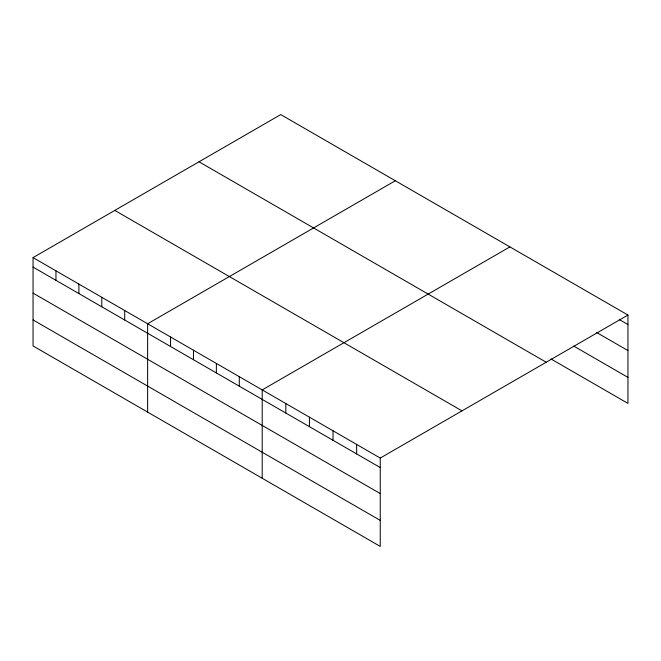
<?xml version="1.0" encoding="UTF-8"?>
<svg xmlns="http://www.w3.org/2000/svg" width="661" height="661" viewBox="0 0 661 661"><rect width="100%" height="100%" fill="white"/><g stroke="black" fill="none" stroke-linecap="round" stroke-linejoin="round"><path stroke-width="0.99" d="M380.249 493.577L380.249 458.056L33.05 257.608L33.05 345.951L380.249 546.407L380.249 493.577L33.05 293.12M551.001 358.973L627.95 403.392L627.95 315.049L280.751 114.593L33.05 257.608M395.328 180.75L147.626 323.758L147.626 412.1M509.904 246.9L262.202 389.907L262.202 478.25M380.249 458.056L627.95 315.049M619.208 319.503L627.95 324.551M596.47 332.4L627.95 350.57M573.731 346.075L627.95 377.381M199.011 161.788L546.209 362.245M114.791 210.413L461.989 410.869M33.05 267.102L380.249 467.558M33.05 319.932L380.249 520.389M356.643 444.432L356.643 453.933M333.028 430.798L333.028 440.3M309.422 417.165L309.422 426.667M285.816 403.532L285.816 413.034M239.29 376.671L239.29 386.173M216.37 363.443L216.37 372.944M193.458 350.214L193.458 359.716M170.538 336.986L170.538 346.488M124.714 310.521L124.714 320.023M101.794 297.293L101.794 306.795M78.882 284.065L78.882 293.567M55.962 270.836L55.962 280.338"/></g></svg>
